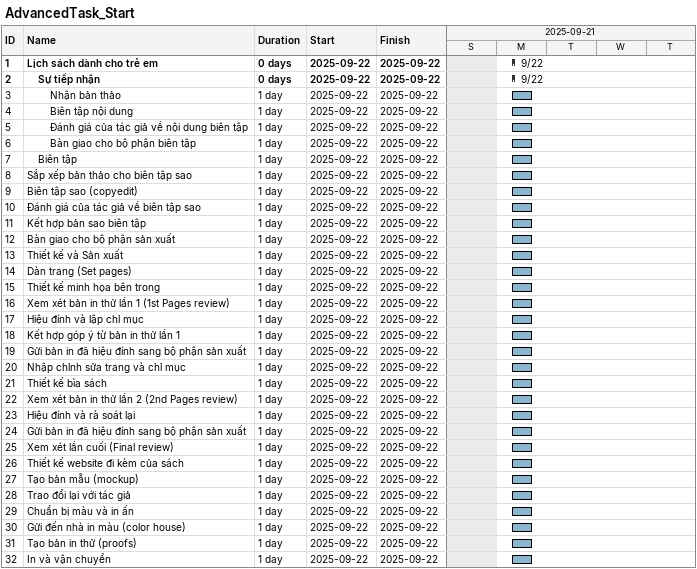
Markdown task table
AdvancedTask_Start

| ID | Level | Task | Duration | Start | Finish |
|---|---|---|---|---|---|
| 1 | 1 | **Lịch sách dành cho trẻ em** | 0d | 2025-09-22 | 2025-09-22 |
| 2 | 2 | **Sự tiếp nhận** | 0d | 2025-09-22 | 2025-09-22 |
| 3 | 3 | Nhận bản thảo | 1d | 2025-09-22 | 2025-09-22 |
| 4 | 3 | Biên tập nội dung | 1d | 2025-09-22 | 2025-09-22 |
| 5 | 3 | Đánh giá của tác giả về nội dung biên tập | 1d | 2025-09-22 | 2025-09-22 |
| 6 | 3 | Bàn giao cho bộ phận biên tập | 1d | 2025-09-22 | 2025-09-22 |
| 7 | 2 | Biên tập | 1d | 2025-09-22 | 2025-09-22 |
| 8 | 1 | Sắp xếp bản thảo cho biên tập sao | 1d | 2025-09-22 | 2025-09-22 |
| 9 | 1 | Biên tập sao (copyedit) | 1d | 2025-09-22 | 2025-09-22 |
| 10 | 1 | Đánh giá của tác giả về biên tập sao | 1d | 2025-09-22 | 2025-09-22 |
| 11 | 1 | Kết hợp bản sao biên tập | 1d | 2025-09-22 | 2025-09-22 |
| 12 | 1 | Bàn giao cho bộ phận sản xuất | 1d | 2025-09-22 | 2025-09-22 |
| 13 | 1 | Thiết kế và Sản xuất | 1d | 2025-09-22 | 2025-09-22 |
| 14 | 1 | Dàn trang (Set pages) | 1d | 2025-09-22 | 2025-09-22 |
| 15 | 1 | Thiết kế minh họa bên trong | 1d | 2025-09-22 | 2025-09-22 |
| 16 | 1 | Xem xét bản in thử lần 1 (1st Pages review) | 1d | 2025-09-22 | 2025-09-22 |
| 17 | 1 | Hiệu đính và lập chỉ mục | 1d | 2025-09-22 | 2025-09-22 |
| 18 | 1 | Kết hợp góp ý từ bản in thử lần 1 | 1d | 2025-09-22 | 2025-09-22 |
| 19 | 1 | Gửi bản in đã hiệu đính sang bộ phận sản xuất | 1d | 2025-09-22 | 2025-09-22 |
| 20 | 1 | Nhập chỉnh sửa trang và chỉ mục | 1d | 2025-09-22 | 2025-09-22 |
| 21 | 1 | Thiết kế bìa sách | 1d | 2025-09-22 | 2025-09-22 |
| 22 | 1 | Xem xét bản in thử lần 2 (2nd Pages review) | 1d | 2025-09-22 | 2025-09-22 |
| 23 | 1 | Hiệu đính và rà soát lại | 1d | 2025-09-22 | 2025-09-22 |
| 24 | 1 | Gửi bản in đã hiệu đính sang bộ phận sản xuất | 1d | 2025-09-22 | 2025-09-22 |
| 25 | 1 | Xem xét lần cuối (Final review) | 1d | 2025-09-22 | 2025-09-22 |
| 26 | 1 | Thiết kế website đi kèm của sách | 1d | 2025-09-22 | 2025-09-22 |
| 27 | 1 | Tạo bản mẫu (mockup) | 1d | 2025-09-22 | 2025-09-22 |
| 28 | 1 | Trao đổi lại với tác giả | 1d | 2025-09-22 | 2025-09-22 |
| 29 | 1 | Chuẩn bị màu và in ấn | 1d | 2025-09-22 | 2025-09-22 |
| 30 | 1 | Gửi đến nhà in màu (color house) | 1d | 2025-09-22 | 2025-09-22 |
| 31 | 1 | Tạo bản in thử (proofs) | 1d | 2025-09-22 | 2025-09-22 |
| 32 | 1 | In và vận chuyển | 1d | 2025-09-22 | 2025-09-22 |
